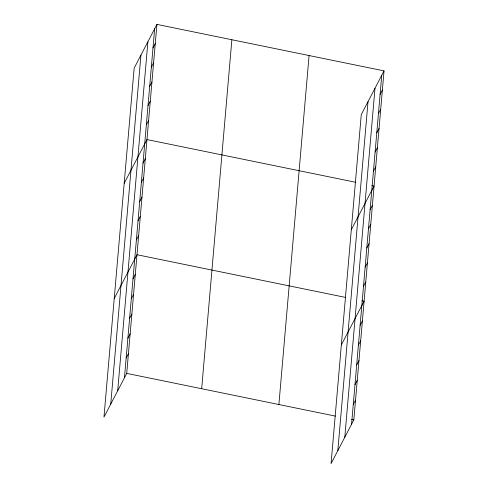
<?xml version="1.0" encoding="UTF-8"?>
<svg xmlns="http://www.w3.org/2000/svg" width="488" height="488" viewBox="0 0 488 488"><rect width="100%" height="100%" fill="white"/><g stroke="black" fill="none" stroke-linecap="round" stroke-linejoin="round"><path stroke-width="0.73" d="M110.733 404.125L140.928 55.144M117.699 390.748L147.894 41.761M124.458 377.761L154.653 28.774M156.929 24.4L134.163 68.131L103.968 417.118L126.734 373.387L156.929 24.4L384.032 70.882L353.837 419.869L331.071 463.6L361.266 114.613L384.032 70.882M201.678 388.722L231.873 39.742M278.892 404.528L309.087 55.547M337.83 450.613L368.025 101.626M344.796 437.23L374.991 88.249M351.555 424.243L381.75 75.262M152.994 47.97L155.269 43.597M151.335 67.161L153.61 62.787M149.67 86.358L151.951 81.984M148.01 105.548L150.286 101.175M146.351 124.745L148.626 120.371M124.202 183.293L146.967 139.568L355.697 182.292M143.027 163.132L145.308 158.759M141.368 182.329L143.643 177.955M139.708 201.52L141.984 197.146M138.043 220.716L140.324 216.343M136.384 239.913L138.665 235.533M114.235 298.461L137 254.73L345.73 297.454M133.011 278.88L135.292 274.506M131.303 298.656L133.578 294.282M129.588 318.432L131.87 314.058M127.88 338.208L130.156 333.835M126.166 357.985L128.448 353.611M380.091 94.452L382.366 90.079M378.432 113.649L380.707 109.275M376.773 132.84L379.048 128.466M375.107 152.036L377.389 147.663M373.448 171.233L375.723 166.853M351.299 229.781L374.064 186.05L371.862 185.599M370.13 209.62L372.405 205.247M368.464 228.811L370.746 224.437M366.805 248.008L369.08 243.634M365.146 267.198L367.421 262.825M363.487 286.395L365.762 282.021M341.338 344.943L364.103 301.212L361.895 300.767M360.113 325.368L362.389 320.988M358.399 345.138L360.681 340.764M356.691 364.914L358.967 360.54M354.977 384.69L357.259 380.317M353.269 404.467L355.545 400.093M126.734 373.387L335.463 416.111M351.628 419.418L353.837 419.869"/></g></svg>
